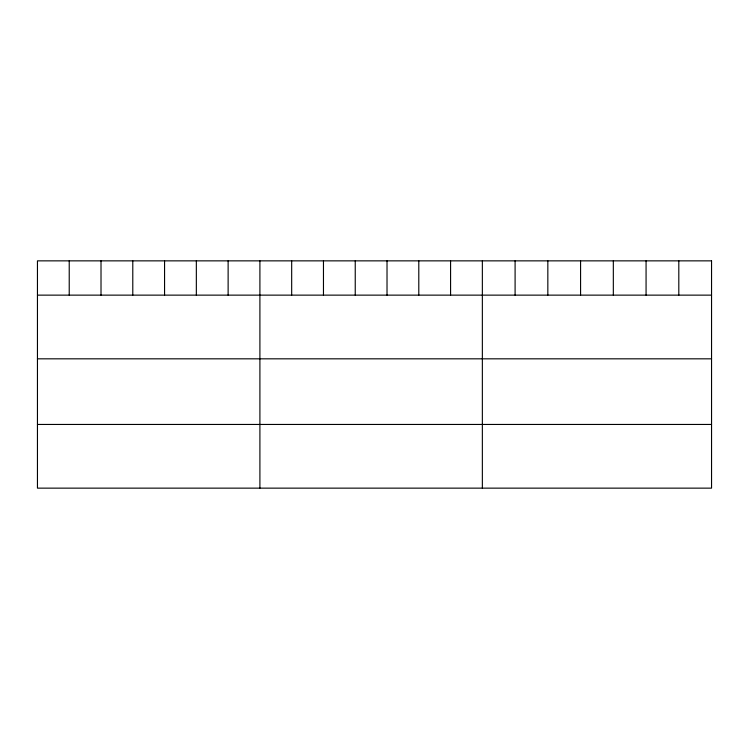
<?xml version="1.0" encoding="UTF-8"?>
<svg xmlns="http://www.w3.org/2000/svg" width="749" height="749" viewBox="0 0 749 749"><rect width="100%" height="100%" fill="white"/><g stroke="black" fill="none" stroke-linecap="round" stroke-linejoin="round"><path stroke-width="1.12" d="M37.45 295.134L711.55 295.134M37.45 358.827L711.55 358.827M37.45 424.449L711.55 424.449M678.809 260.858L678.809 295.134M646.069 260.858L646.069 295.134M613.328 260.858L613.328 295.134M580.578 260.858L580.578 295.134M547.837 260.858L547.837 295.134M515.097 260.858L515.097 295.134M482.356 260.858L482.356 488.142M450.58 260.858L450.58 295.134M418.794 260.858L418.794 295.134M387.018 260.858L387.018 295.134M355.241 260.858L355.241 295.134M323.465 260.858L323.465 295.134M291.679 260.858L291.679 295.134M259.903 260.858L259.903 488.142M228.127 260.858L228.127 295.134M196.341 260.858L196.341 295.134M164.565 260.858L164.565 295.134M132.788 260.858L132.788 295.134M101.012 260.858L101.012 295.134M69.226 260.858L69.226 295.134M711.55 260.858L37.45 260.858L37.45 488.142L711.55 488.142L711.55 260.858"/></g></svg>
